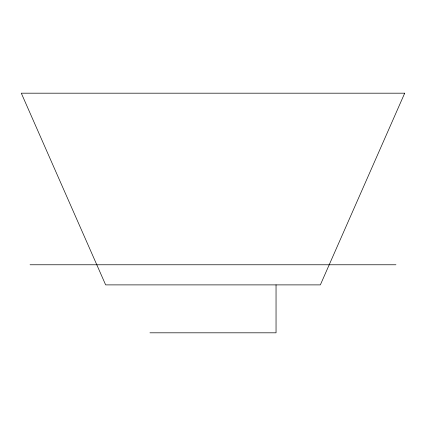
<?xml version="1.0" encoding="UTF-8"?>
<svg xmlns="http://www.w3.org/2000/svg" width="426" height="426" viewBox="0 0 426 426"><rect width="100%" height="100%" fill="white"/><g stroke="black" fill="none" stroke-linecap="round" stroke-linejoin="round"><path stroke-width="0.64" d="M30.06 264.77L395.94 264.77M149.957 332.812L276.043 332.812L276.043 284.887M404.7 93.188L320.352 284.887L105.648 284.887L21.3 93.188L404.7 93.188"/></g></svg>
